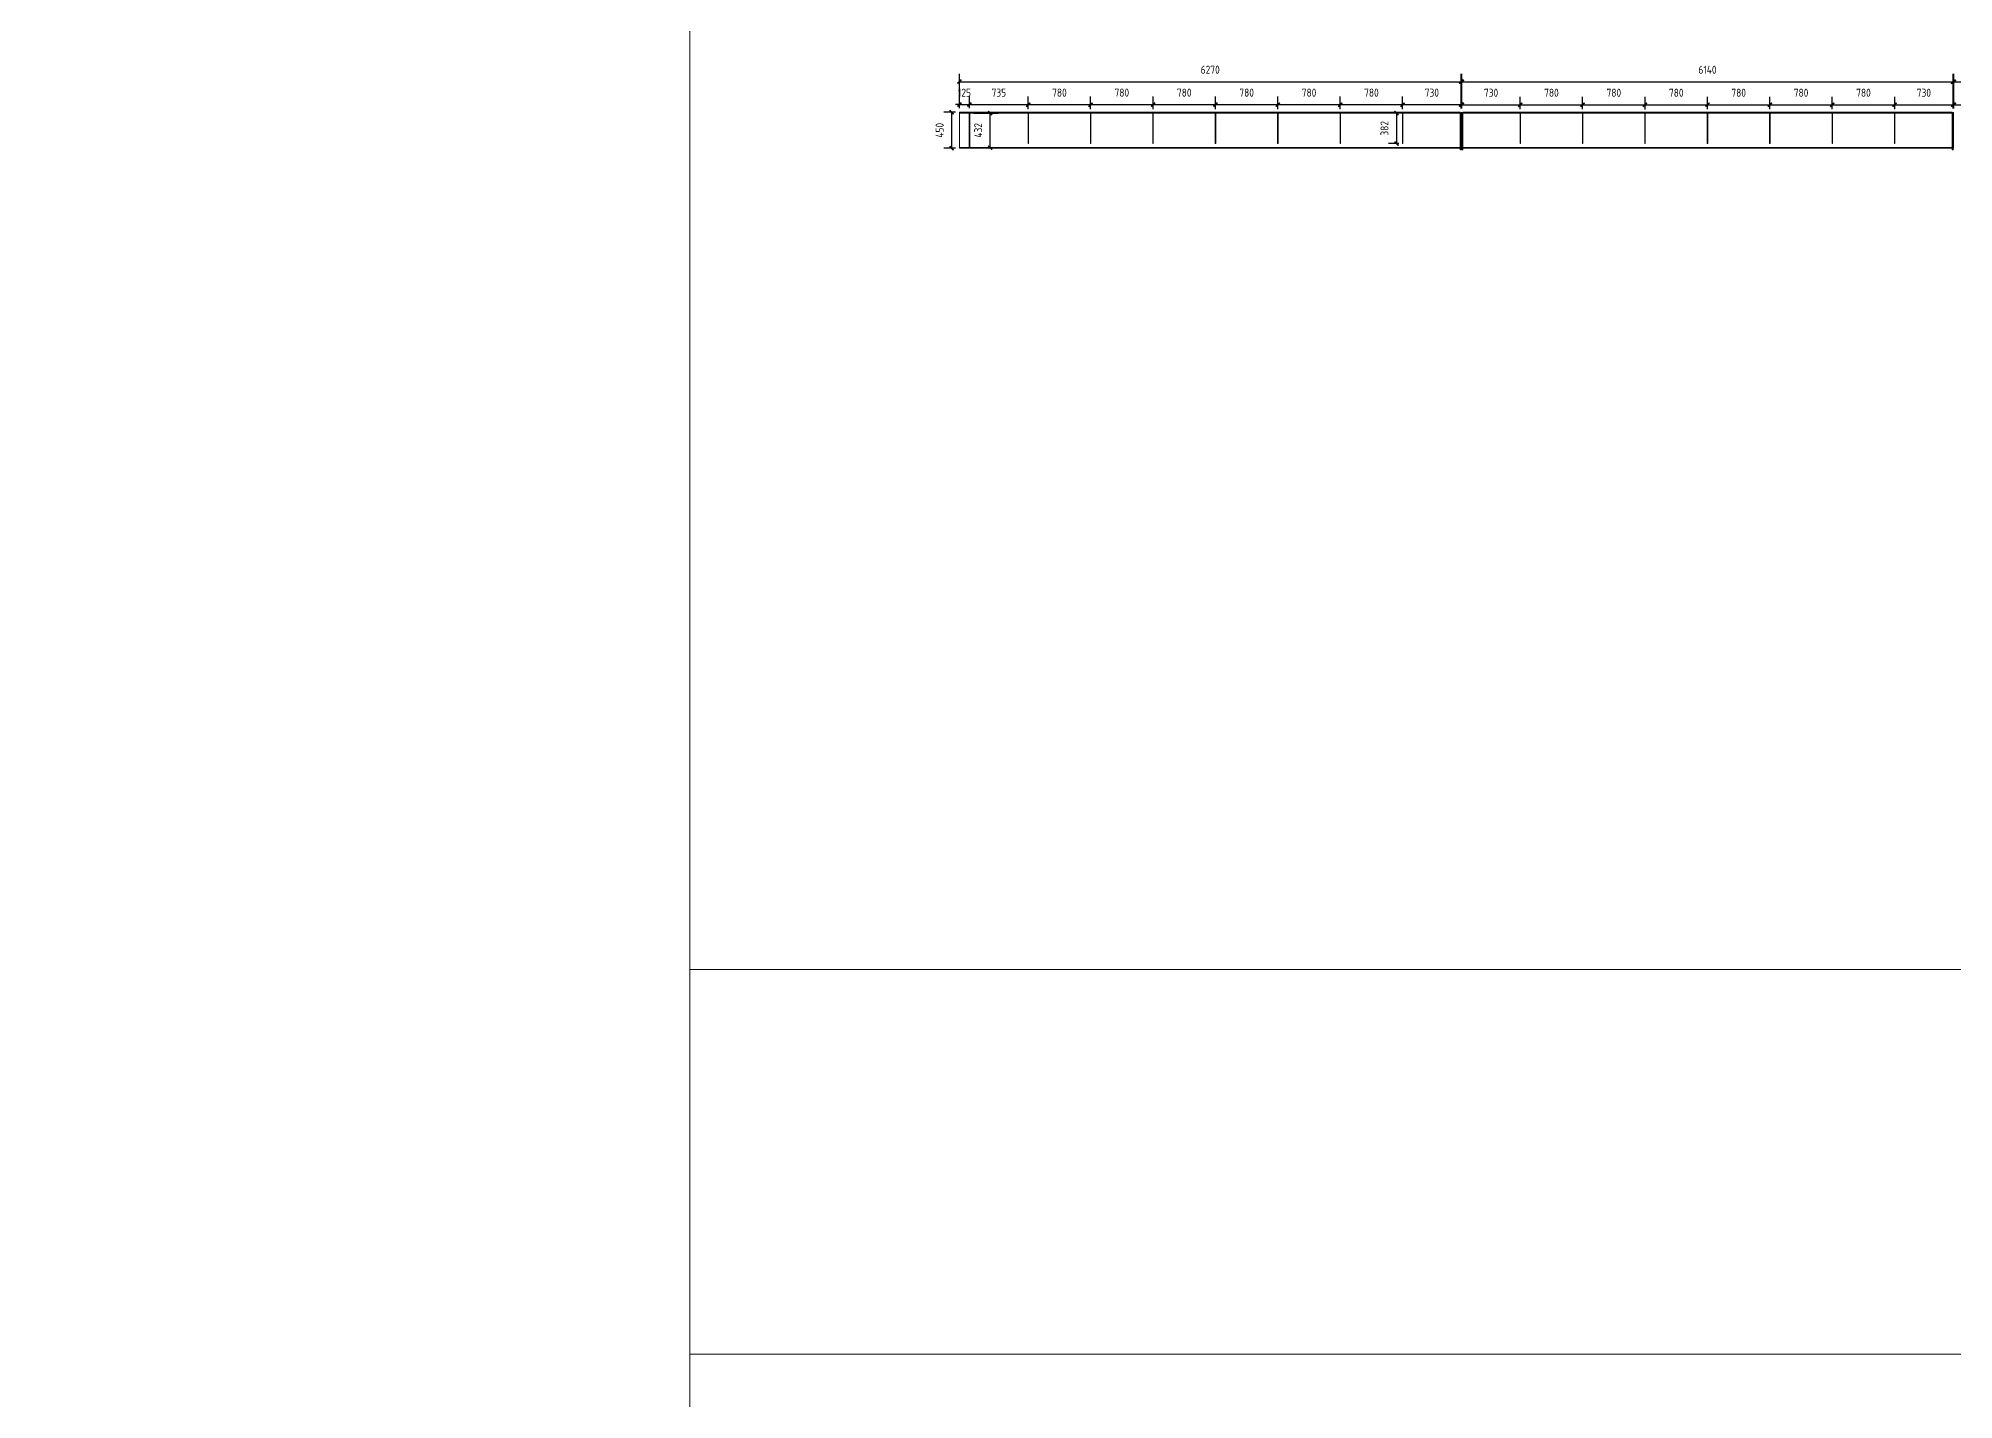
# Model space of a CAD drawing. Extents: x 485428 to 797698, y 56414 to 211814.
# Drawn here: x 557474 to 581416, y 179156 to 196170 of the extents above; entities that cross this region are included whole.
import ezdxf

# ---------------------------------------------------------------- set-up
doc = ezdxf.new("R2010")
doc.units = 0
doc.header["$LTSCALE"] = 1000
doc.header["$MEASUREMENT"] = 0
doc.styles.get("Standard").update_dxf_attribs({"font": 'gbenor.shx', "bigfont": 'gbcbig.shx'})
doc.dimstyles.get("Standard").update_dxf_attribs({"dimscale": 100, "dimtxt": 2, "dimasz": 0.4, "dimexe": 0.5, "dimexo": 1, "dimgap": 0.5, "dimtad": 1, "dimdec": 0, "dimzin": 0, "dimdsep": 46, "dimtxsty": 'Standard', "dimblk": 'ARCHTICK', "dimcen": 0.09, "dimadec": 0, "dimazin": 0, "dimtfac": 1, "dimtdec": 0, "dimtix": 1, "dimtmove": 2, "dimatfit": 3, "dimfxl": 1, "dimtolj": 1, "dimtzin": 0, "dimarcsym": 0})

# ---------------------------------------------------------------- blocks, each defined once
blk = doc.blocks.new('_ArchTick')
at = {"color": 0, "linetype": 'ByBlock', "const_width": 0.4}
blk.add_lwpolyline([(-0.5, -0.5), (0.5, 0.5)], dxfattribs=at)
blk = doc.blocks.new('*D2774')
at = {"color": 3, "lineweight": -2}
for p, q in [((568988, 195296), (568988, 195441)), ((569113, 195296), (569113, 195441)), ((568988, 195341), (568938, 195341)), ((568988, 195341), (569113, 195341)), ((569113, 195341), (569163, 195341))]:
    blk.add_line(p, q, dxfattribs=at)
at = {"layer": 'Defpoints', "color": 0}
for p in [(568988, 195246), (569113, 195341), (569113, 195246)]:
    blk.add_point(p, dxfattribs=at)
at = {"color": 3, "lineweight": -2, "xscale": 50, "yscale": 50, "zscale": 50}
blk.add_blockref('_ArchTick', (568988, 195341), dxfattribs=at)
at = {"color": 3, "lineweight": -2, "xscale": 50, "yscale": 50, "zscale": 50, "rotation": 180}
blk.add_blockref('_ArchTick', (569113, 195341), dxfattribs=at)
at = {"color": 0, "lineweight": 15, "insert": (569051, 195491), "char_height": 100, "attachment_point": 5}
blk.add_mtext('\\A1;125', dxfattribs=at)
blk = doc.blocks.new('*D2775')
at = {"color": 3, "lineweight": -2}
for p, q in [((569113, 195296), (569113, 195441)), ((569848, 195286), (569848, 195441)), ((569113, 195341), (569848, 195341))]:
    blk.add_line(p, q, dxfattribs=at)
at = {"layer": 'Defpoints', "color": 0}
for p in [(569113, 195246), (569848, 195341), (569848, 195236)]:
    blk.add_point(p, dxfattribs=at)
at = {"color": 3, "lineweight": -2, "xscale": 50, "yscale": 50, "zscale": 50, "rotation": 180}
blk.add_blockref('_ArchTick', (569113, 195341), dxfattribs=at)
at = {"color": 3, "lineweight": -2, "xscale": 50, "yscale": 50, "zscale": 50}
blk.add_blockref('_ArchTick', (569848, 195341), dxfattribs=at)
at = {"color": 0, "lineweight": 15, "insert": (569481, 195491), "char_height": 100, "attachment_point": 5}
blk.add_mtext('\\A1;735', dxfattribs=at)
blk = doc.blocks.new('*D2776')
at = {"color": 3, "lineweight": -2}
for p, q in [((569848, 195286), (569848, 195441)), ((570628, 195286), (570628, 195441)), ((569848, 195341), (570628, 195341))]:
    blk.add_line(p, q, dxfattribs=at)
at = {"layer": 'Defpoints', "color": 0}
for p in [(569848, 195236), (570628, 195341), (570628, 195236)]:
    blk.add_point(p, dxfattribs=at)
at = {"color": 3, "lineweight": -2, "xscale": 50, "yscale": 50, "zscale": 50, "rotation": 180}
blk.add_blockref('_ArchTick', (569848, 195341), dxfattribs=at)
at = {"color": 3, "lineweight": -2, "xscale": 50, "yscale": 50, "zscale": 50}
blk.add_blockref('_ArchTick', (570628, 195341), dxfattribs=at)
at = {"color": 0, "lineweight": 15, "insert": (570238, 195491), "char_height": 100, "attachment_point": 5}
blk.add_mtext('\\A1;780', dxfattribs=at)
blk = doc.blocks.new('*D2777')
at = {"color": 3, "lineweight": -2}
for p, q in [((570628, 195286), (570628, 195441)), ((571408, 195286), (571408, 195441)), ((570628, 195341), (571408, 195341))]:
    blk.add_line(p, q, dxfattribs=at)
at = {"layer": 'Defpoints', "color": 0}
for p in [(570628, 195236), (571408, 195341), (571408, 195236)]:
    blk.add_point(p, dxfattribs=at)
at = {"color": 3, "lineweight": -2, "xscale": 50, "yscale": 50, "zscale": 50, "rotation": 180}
blk.add_blockref('_ArchTick', (570628, 195341), dxfattribs=at)
at = {"color": 3, "lineweight": -2, "xscale": 50, "yscale": 50, "zscale": 50}
blk.add_blockref('_ArchTick', (571408, 195341), dxfattribs=at)
at = {"color": 0, "lineweight": 15, "insert": (571018, 195491), "char_height": 100, "attachment_point": 5}
blk.add_mtext('\\A1;780', dxfattribs=at)
blk = doc.blocks.new('*D2778')
at = {"color": 3, "lineweight": -2}
for p, q in [((571408, 195286), (571408, 195441)), ((572188, 195286), (572188, 195441)), ((571408, 195341), (572188, 195341))]:
    blk.add_line(p, q, dxfattribs=at)
at = {"layer": 'Defpoints', "color": 0}
for p in [(571408, 195236), (572188, 195341), (572188, 195236)]:
    blk.add_point(p, dxfattribs=at)
at = {"color": 3, "lineweight": -2, "xscale": 50, "yscale": 50, "zscale": 50, "rotation": 180}
blk.add_blockref('_ArchTick', (571408, 195341), dxfattribs=at)
at = {"color": 3, "lineweight": -2, "xscale": 50, "yscale": 50, "zscale": 50}
blk.add_blockref('_ArchTick', (572188, 195341), dxfattribs=at)
at = {"color": 0, "lineweight": 15, "insert": (571798, 195491), "char_height": 100, "attachment_point": 5}
blk.add_mtext('\\A1;780', dxfattribs=at)
blk = doc.blocks.new('*D2779')
at = {"color": 3, "lineweight": -2}
for p, q in [((572188, 195286), (572188, 195441)), ((572968, 195286), (572968, 195441)), ((572188, 195341), (572968, 195341))]:
    blk.add_line(p, q, dxfattribs=at)
at = {"layer": 'Defpoints', "color": 0}
for p in [(572188, 195236), (572968, 195341), (572968, 195236)]:
    blk.add_point(p, dxfattribs=at)
at = {"color": 3, "lineweight": -2, "xscale": 50, "yscale": 50, "zscale": 50, "rotation": 180}
blk.add_blockref('_ArchTick', (572188, 195341), dxfattribs=at)
at = {"color": 3, "lineweight": -2, "xscale": 50, "yscale": 50, "zscale": 50}
blk.add_blockref('_ArchTick', (572968, 195341), dxfattribs=at)
at = {"color": 0, "lineweight": 15, "insert": (572578, 195491), "char_height": 100, "attachment_point": 5}
blk.add_mtext('\\A1;780', dxfattribs=at)
blk = doc.blocks.new('*D2780')
at = {"color": 3, "lineweight": -2}
for p, q in [((572968, 195286), (572968, 195441)), ((573748, 195286), (573748, 195441)), ((572968, 195341), (573748, 195341))]:
    blk.add_line(p, q, dxfattribs=at)
at = {"layer": 'Defpoints', "color": 0}
for p in [(572968, 195236), (573748, 195341), (573748, 195236)]:
    blk.add_point(p, dxfattribs=at)
at = {"color": 3, "lineweight": -2, "xscale": 50, "yscale": 50, "zscale": 50, "rotation": 180}
blk.add_blockref('_ArchTick', (572968, 195341), dxfattribs=at)
at = {"color": 3, "lineweight": -2, "xscale": 50, "yscale": 50, "zscale": 50}
blk.add_blockref('_ArchTick', (573748, 195341), dxfattribs=at)
at = {"color": 0, "lineweight": 15, "insert": (573358, 195491), "char_height": 100, "attachment_point": 5}
blk.add_mtext('\\A1;780', dxfattribs=at)
blk = doc.blocks.new('*D2781')
at = {"color": 3, "lineweight": -2}
for p, q in [((573748, 195286), (573748, 195441)), ((574528, 195286), (574528, 195441)), ((573748, 195341), (574528, 195341))]:
    blk.add_line(p, q, dxfattribs=at)
at = {"layer": 'Defpoints', "color": 0}
for p in [(573748, 195236), (574528, 195341), (574528, 195236)]:
    blk.add_point(p, dxfattribs=at)
at = {"color": 3, "lineweight": -2, "xscale": 50, "yscale": 50, "zscale": 50, "rotation": 180}
blk.add_blockref('_ArchTick', (573748, 195341), dxfattribs=at)
at = {"color": 3, "lineweight": -2, "xscale": 50, "yscale": 50, "zscale": 50}
blk.add_blockref('_ArchTick', (574528, 195341), dxfattribs=at)
at = {"color": 0, "lineweight": 15, "insert": (574138, 195491), "char_height": 100, "attachment_point": 5}
blk.add_mtext('\\A1;780', dxfattribs=at)
blk = doc.blocks.new('*D2782')
at = {"color": 3, "lineweight": -2}
for p, q in [((574528, 195286), (574528, 195441)), ((575258, 195291), (575258, 195441)), ((574528, 195341), (575258, 195341))]:
    blk.add_line(p, q, dxfattribs=at)
at = {"layer": 'Defpoints', "color": 0}
for p in [(574528, 195236), (575258, 195341), (575258, 195241)]:
    blk.add_point(p, dxfattribs=at)
at = {"color": 3, "lineweight": -2, "xscale": 50, "yscale": 50, "zscale": 50, "rotation": 180}
blk.add_blockref('_ArchTick', (574528, 195341), dxfattribs=at)
at = {"color": 3, "lineweight": -2, "xscale": 50, "yscale": 50, "zscale": 50}
blk.add_blockref('_ArchTick', (575258, 195341), dxfattribs=at)
at = {"color": 0, "lineweight": 15, "insert": (574893, 195491), "char_height": 100, "attachment_point": 5}
blk.add_mtext('\\A1;730', dxfattribs=at)
blk = doc.blocks.new('*D2771')
at = {"color": 3, "lineweight": -2}
for p, q in [((568938, 195246), (568791, 195246)), ((568891, 194796), (568891, 195246)), ((568938, 194796), (568791, 194796))]:
    blk.add_line(p, q, dxfattribs=at)
at = {"layer": 'Defpoints', "color": 0}
for p in [(568891, 195246), (568988, 195246), (568988, 194796)]:
    blk.add_point(p, dxfattribs=at)
at = {"color": 3, "lineweight": -2, "xscale": 50, "yscale": 50, "zscale": 50}
for p, rotation in [((568891, 195246), 90), ((568891, 194796), 270)]:
    blk.add_blockref('_ArchTick', p, dxfattribs=dict(at, rotation=rotation))
at = {"color": 0, "lineweight": 15, "insert": (568741, 195021), "char_height": 100, "attachment_point": 5, "rotation": 90}
blk.add_mtext('\\A1;450', dxfattribs=at)
blk = doc.blocks.new('*D2772')
at = {"color": 3, "lineweight": -2}
for p, q in [((574481, 195236), (574351, 195236)), ((574451, 195236), (574451, 194854)), ((574481, 194854), (574351, 194854))]:
    blk.add_line(p, q, dxfattribs=at)
at = {"layer": 'Defpoints', "color": 0}
for p in [(574531, 195236), (574451, 194854), (574531, 194854)]:
    blk.add_point(p, dxfattribs=at)
at = {"color": 3, "lineweight": -2, "xscale": 50, "yscale": 50, "zscale": 50}
for p, rotation in [((574451, 195236), 90), ((574451, 194854), 270)]:
    blk.add_blockref('_ArchTick', p, dxfattribs=dict(at, rotation=rotation))
at = {"color": 0, "lineweight": 15, "insert": (574301, 195045), "char_height": 100, "attachment_point": 5, "rotation": 90}
blk.add_mtext('\\A1;382', dxfattribs=at)
blk = doc.blocks.new('*D2752')
at = {"color": 3, "lineweight": -2}
for p, q in [((568988, 195296), (568988, 195728)), ((568988, 195628), (575258, 195628)), ((575258, 195291), (575258, 195728))]:
    blk.add_line(p, q, dxfattribs=at)
at = {"layer": 'Defpoints', "color": 0}
for p in [(575258, 195628), (568988, 195246), (575258, 195241)]:
    blk.add_point(p, dxfattribs=at)
at = {"color": 3, "lineweight": -2, "xscale": 50, "yscale": 50, "zscale": 50, "rotation": 180}
blk.add_blockref('_ArchTick', (568988, 195628), dxfattribs=at)
at = {"color": 3, "lineweight": -2, "xscale": 50, "yscale": 50, "zscale": 50}
blk.add_blockref('_ArchTick', (575258, 195628), dxfattribs=at)
at = {"color": 0, "lineweight": 15, "insert": (572123, 195778), "char_height": 100, "attachment_point": 5}
blk.add_mtext('\\A1;6270', dxfattribs=at)
blk = doc.blocks.new('*D2773')
at = {"color": 3, "lineweight": -2}
for p, q in [((569168, 195236), (569472, 195236)), ((569372, 194804), (569372, 195236)), ((569168, 194804), (569472, 194804))]:
    blk.add_line(p, q, dxfattribs=at)
at = {"layer": 'Defpoints', "color": 0}
for p in [(569118, 195236), (569372, 195236), (569118, 194804)]:
    blk.add_point(p, dxfattribs=at)
at = {"color": 3, "lineweight": -2, "xscale": 50, "yscale": 50, "zscale": 50}
for p, rotation in [((569372, 195236), 90), ((569372, 194804), 270)]:
    blk.add_blockref('_ArchTick', p, dxfattribs=dict(at, rotation=rotation))
at = {"color": 0, "lineweight": 15, "insert": (569222, 195020), "char_height": 100, "attachment_point": 5, "rotation": 90}
blk.add_mtext('\\A1;432', dxfattribs=at)
blk = doc.blocks.new('*D2753')
at = {"color": 3, "lineweight": -2}
for p, q in [((575268, 195291), (575268, 195727)), ((575268, 195627), (581408, 195627)), ((581408, 195291), (581408, 195727))]:
    blk.add_line(p, q, dxfattribs=at)
at = {"layer": 'Defpoints', "color": 0}
for p in [(581408, 195627), (575268, 195241), (581408, 195241)]:
    blk.add_point(p, dxfattribs=at)
at = {"color": 3, "lineweight": -2, "xscale": 50, "yscale": 50, "zscale": 50, "rotation": 180}
blk.add_blockref('_ArchTick', (575268, 195627), dxfattribs=at)
at = {"color": 3, "lineweight": -2, "xscale": 50, "yscale": 50, "zscale": 50}
blk.add_blockref('_ArchTick', (581408, 195627), dxfattribs=at)
at = {"color": 0, "lineweight": 15, "insert": (578338, 195777), "char_height": 100, "attachment_point": 5}
blk.add_mtext('\\A1;6140', dxfattribs=at)
blk = doc.blocks.new('*D2758')
at = {"color": 3, "lineweight": -2}
for p, q in [((575268, 195291), (575268, 195440)), ((575998, 195286), (575998, 195440)), ((575268, 195340), (575998, 195340))]:
    blk.add_line(p, q, dxfattribs=at)
at = {"layer": 'Defpoints', "color": 0}
for p in [(575268, 195241), (575998, 195340), (575998, 195236)]:
    blk.add_point(p, dxfattribs=at)
at = {"color": 3, "lineweight": -2, "xscale": 50, "yscale": 50, "zscale": 50, "rotation": 180}
blk.add_blockref('_ArchTick', (575268, 195340), dxfattribs=at)
at = {"color": 3, "lineweight": -2, "xscale": 50, "yscale": 50, "zscale": 50}
blk.add_blockref('_ArchTick', (575998, 195340), dxfattribs=at)
at = {"color": 0, "lineweight": 15, "insert": (575633, 195490), "char_height": 100, "attachment_point": 5}
blk.add_mtext('\\A1;730', dxfattribs=at)
blk = doc.blocks.new('*D2759')
at = {"color": 3, "lineweight": -2}
for p, q in [((575998, 195286), (575998, 195440)), ((576778, 195286), (576778, 195440)), ((575998, 195340), (576778, 195340))]:
    blk.add_line(p, q, dxfattribs=at)
at = {"layer": 'Defpoints', "color": 0}
for p in [(575998, 195236), (576778, 195340), (576778, 195236)]:
    blk.add_point(p, dxfattribs=at)
at = {"color": 3, "lineweight": -2, "xscale": 50, "yscale": 50, "zscale": 50, "rotation": 180}
blk.add_blockref('_ArchTick', (575998, 195340), dxfattribs=at)
at = {"color": 3, "lineweight": -2, "xscale": 50, "yscale": 50, "zscale": 50}
blk.add_blockref('_ArchTick', (576778, 195340), dxfattribs=at)
at = {"color": 0, "lineweight": 15, "insert": (576388, 195490), "char_height": 100, "attachment_point": 5}
blk.add_mtext('\\A1;780', dxfattribs=at)
blk = doc.blocks.new('*D2760')
at = {"color": 3, "lineweight": -2}
for p, q in [((576778, 195286), (576778, 195440)), ((577558, 195279), (577558, 195440)), ((576778, 195340), (577558, 195340))]:
    blk.add_line(p, q, dxfattribs=at)
at = {"layer": 'Defpoints', "color": 0}
for p in [(576778, 195236), (577558, 195340), (577558, 195229)]:
    blk.add_point(p, dxfattribs=at)
at = {"color": 3, "lineweight": -2, "xscale": 50, "yscale": 50, "zscale": 50, "rotation": 180}
blk.add_blockref('_ArchTick', (576778, 195340), dxfattribs=at)
at = {"color": 3, "lineweight": -2, "xscale": 50, "yscale": 50, "zscale": 50}
blk.add_blockref('_ArchTick', (577558, 195340), dxfattribs=at)
at = {"color": 0, "lineweight": 15, "insert": (577168, 195490), "char_height": 100, "attachment_point": 5}
blk.add_mtext('\\A1;780', dxfattribs=at)
blk = doc.blocks.new('*D2761')
at = {"color": 3, "lineweight": -2}
for p, q in [((577558, 195279), (577558, 195440)), ((578338, 195286), (578338, 195440)), ((577558, 195340), (578338, 195340))]:
    blk.add_line(p, q, dxfattribs=at)
at = {"layer": 'Defpoints', "color": 0}
for p in [(577558, 195229), (578338, 195340), (578338, 195236)]:
    blk.add_point(p, dxfattribs=at)
at = {"color": 3, "lineweight": -2, "xscale": 50, "yscale": 50, "zscale": 50, "rotation": 180}
blk.add_blockref('_ArchTick', (577558, 195340), dxfattribs=at)
at = {"color": 3, "lineweight": -2, "xscale": 50, "yscale": 50, "zscale": 50}
blk.add_blockref('_ArchTick', (578338, 195340), dxfattribs=at)
at = {"color": 0, "lineweight": 15, "insert": (577948, 195490), "char_height": 100, "attachment_point": 5}
blk.add_mtext('\\A1;780', dxfattribs=at)
blk = doc.blocks.new('*D2762')
at = {"color": 3, "lineweight": -2}
for p, q in [((578338, 195286), (578338, 195440)), ((579118, 195286), (579118, 195440)), ((578338, 195340), (579118, 195340))]:
    blk.add_line(p, q, dxfattribs=at)
at = {"layer": 'Defpoints', "color": 0}
for p in [(578338, 195236), (579118, 195340), (579118, 195236)]:
    blk.add_point(p, dxfattribs=at)
at = {"color": 3, "lineweight": -2, "xscale": 50, "yscale": 50, "zscale": 50, "rotation": 180}
blk.add_blockref('_ArchTick', (578338, 195340), dxfattribs=at)
at = {"color": 3, "lineweight": -2, "xscale": 50, "yscale": 50, "zscale": 50}
blk.add_blockref('_ArchTick', (579118, 195340), dxfattribs=at)
at = {"color": 0, "lineweight": 15, "insert": (578728, 195490), "char_height": 100, "attachment_point": 5}
blk.add_mtext('\\A1;780', dxfattribs=at)
blk = doc.blocks.new('*D2763')
at = {"color": 3, "lineweight": -2}
for p, q in [((579118, 195286), (579118, 195440)), ((579898, 195286), (579898, 195440)), ((579118, 195340), (579898, 195340))]:
    blk.add_line(p, q, dxfattribs=at)
at = {"layer": 'Defpoints', "color": 0}
for p in [(579118, 195236), (579898, 195340), (579898, 195236)]:
    blk.add_point(p, dxfattribs=at)
at = {"color": 3, "lineweight": -2, "xscale": 50, "yscale": 50, "zscale": 50, "rotation": 180}
blk.add_blockref('_ArchTick', (579118, 195340), dxfattribs=at)
at = {"color": 3, "lineweight": -2, "xscale": 50, "yscale": 50, "zscale": 50}
blk.add_blockref('_ArchTick', (579898, 195340), dxfattribs=at)
at = {"color": 0, "lineweight": 15, "insert": (579508, 195490), "char_height": 100, "attachment_point": 5}
blk.add_mtext('\\A1;780', dxfattribs=at)
blk = doc.blocks.new('*D2764')
at = {"color": 3, "lineweight": -2}
for p, q in [((579898, 195286), (579898, 195440)), ((580678, 195286), (580678, 195440)), ((579898, 195340), (580678, 195340))]:
    blk.add_line(p, q, dxfattribs=at)
at = {"layer": 'Defpoints', "color": 0}
for p in [(579898, 195236), (580678, 195340), (580678, 195236)]:
    blk.add_point(p, dxfattribs=at)
at = {"color": 3, "lineweight": -2, "xscale": 50, "yscale": 50, "zscale": 50, "rotation": 180}
blk.add_blockref('_ArchTick', (579898, 195340), dxfattribs=at)
at = {"color": 3, "lineweight": -2, "xscale": 50, "yscale": 50, "zscale": 50}
blk.add_blockref('_ArchTick', (580678, 195340), dxfattribs=at)
at = {"color": 0, "lineweight": 15, "insert": (580288, 195490), "char_height": 100, "attachment_point": 5}
blk.add_mtext('\\A1;780', dxfattribs=at)
blk = doc.blocks.new('*D2765')
at = {"color": 3, "lineweight": -2}
for p, q in [((580678, 195286), (580678, 195440)), ((581408, 195291), (581408, 195440)), ((580678, 195340), (581408, 195340))]:
    blk.add_line(p, q, dxfattribs=at)
at = {"layer": 'Defpoints', "color": 0}
for p in [(580678, 195236), (581408, 195340), (581408, 195241)]:
    blk.add_point(p, dxfattribs=at)
at = {"color": 3, "lineweight": -2, "xscale": 50, "yscale": 50, "zscale": 50, "rotation": 180}
blk.add_blockref('_ArchTick', (580678, 195340), dxfattribs=at)
at = {"color": 3, "lineweight": -2, "xscale": 50, "yscale": 50, "zscale": 50}
blk.add_blockref('_ArchTick', (581408, 195340), dxfattribs=at)
at = {"color": 0, "lineweight": 15, "insert": (581043, 195490), "char_height": 100, "attachment_point": 5}
blk.add_mtext('\\A1;730', dxfattribs=at)
blk = doc.blocks.new('*D2751')
at = {"color": 3, "lineweight": -2}
for p, q in [((581418, 195291), (581418, 195727)), ((581418, 195627), (587558, 195627)), ((587558, 195291), (587558, 195727))]:
    blk.add_line(p, q, dxfattribs=at)
at = {"layer": 'Defpoints', "color": 0}
for p in [(587558, 195627), (581418, 195241), (587558, 195241)]:
    blk.add_point(p, dxfattribs=at)
at = {"color": 3, "lineweight": -2, "xscale": 50, "yscale": 50, "zscale": 50, "rotation": 180}
blk.add_blockref('_ArchTick', (581418, 195627), dxfattribs=at)
at = {"color": 3, "lineweight": -2, "xscale": 50, "yscale": 50, "zscale": 50}
blk.add_blockref('_ArchTick', (587558, 195627), dxfattribs=at)
at = {"color": 0, "lineweight": 15, "insert": (584488, 195777), "char_height": 100, "attachment_point": 5}
blk.add_mtext('\\A1;6140', dxfattribs=at)
blk = doc.blocks.new('*D2766')
at = {"color": 3, "lineweight": -2}
for p, q in [((581418, 195291), (581418, 195440)), ((582148, 195286), (582148, 195440)), ((581418, 195340), (582148, 195340))]:
    blk.add_line(p, q, dxfattribs=at)
at = {"layer": 'Defpoints', "color": 0}
for p in [(581418, 195241), (582148, 195340), (582148, 195236)]:
    blk.add_point(p, dxfattribs=at)
at = {"color": 3, "lineweight": -2, "xscale": 50, "yscale": 50, "zscale": 50, "rotation": 180}
blk.add_blockref('_ArchTick', (581418, 195340), dxfattribs=at)
at = {"color": 3, "lineweight": -2, "xscale": 50, "yscale": 50, "zscale": 50}
blk.add_blockref('_ArchTick', (582148, 195340), dxfattribs=at)
at = {"color": 0, "lineweight": 15, "insert": (581783, 195490), "char_height": 100, "attachment_point": 5}
blk.add_mtext('\\A1;730', dxfattribs=at)

msp = doc.modelspace()

# ---------------------------------------------------------------- linework, layer by layer
at = {"lineweight": 15}
for p, q in [((568988.2, 195245.6), (575246.2, 195245.6)), ((568988.2, 194795.6), (568988.2, 195245.6)), ((568988.2, 195235.6), (575246.2, 195235.6)), ((569108.2, 194803.6), (569108.2, 195235.6)), ((569118.2, 194803.6), (569118.2, 195235.6)), ((569845.2, 194853.6), (569845.2, 195235.6)), ((569851.2, 194853.6), (569851.2, 195235.6)), ((570625.2, 194853.6), (570625.2, 195235.6)), ((570631.2, 194853.6), (570631.2, 195235.6)), ((571405.2, 194853.6), (571405.2, 195235.6)), ((571411.2, 194853.6), (571411.2, 195235.6)), ((572185.2, 194853.6), (572185.2, 195235.6)), ((572191.2, 194853.6), (572191.2, 195235.6)), ((572965.2, 194853.6), (572965.2, 195235.6)), ((572971.2, 194853.6), (572971.2, 195235.6)), ((573745.2, 194853.6), (573745.2, 195235.6)), ((573751.2, 194853.6), (573751.2, 195235.6)), ((574525.2, 194853.6), (574525.2, 195235.6)), ((574531.2, 194853.6), (574531.2, 195235.6)), ((575246.2, 195245.6), (575246.2, 194775.6)), ((575246.2, 195240.6), (575258.2, 195240.6)), ((575258.2, 195240.6), (575258.2, 194775.6)), ((575263.2, 195245.6), (575263.2, 194795.6)), ((575280.2, 195240.6), (575268.2, 195240.6)), ((575268.2, 195240.6), (575268.2, 194775.6)), ((581396.2, 195245.6), (575280.2, 195245.6)), ((575280.2, 195245.6), (575280.2, 194775.6)), ((581396.2, 195235.6), (575280.2, 195235.6)), ((575995.2, 194853.6), (575995.2, 195235.6)), ((576001.2, 194853.6), (576001.2, 195235.6)), ((576775.2, 194853.6), (576775.2, 195235.6)), ((576781.2, 194853.6), (576781.2, 195235.6)), ((577555.2, 194853.6), (577555.2, 195235.6)), ((577561.2, 194853.6), (577561.2, 195235.6)), ((578335.2, 194853.6), (578335.2, 195235.6)), ((578341.2, 194853.6), (578341.2, 195235.6)), ((579115.2, 194853.6), (579115.2, 195235.6)), ((579121.2, 194853.6), (579121.2, 195235.6)), ((579895.2, 194853.6), (579895.2, 195235.6)), ((579901.2, 194853.6), (579901.2, 195235.6)), ((580675.2, 194853.6), (580675.2, 195235.6)), ((580681.2, 194853.6), (580681.2, 195235.6)), ((581396.2, 195245.6), (581396.2, 194775.6)), ((581396.2, 195240.6), (581408.2, 195240.6)), ((581408.2, 195240.6), (581408.2, 194795.6)), ((581408.2, 195240.6), (581408.2, 194775.6)), ((581413.2, 195245.6), (581413.2, 194795.6)), ((575246.2, 194803.6), (568988.2, 194803.6)), ((575246.2, 194795.6), (568988.2, 194795.6)), ((569845.2, 194853.6), (569851.2, 194853.6)), ((570625.2, 194853.6), (570631.2, 194853.6)), ((571405.2, 194853.6), (571411.2, 194853.6)), ((572185.2, 194853.6), (572191.2, 194853.6)), ((572965.2, 194853.6), (572971.2, 194853.6)), ((573745.2, 194853.6), (573751.2, 194853.6)), ((574525.2, 194853.6), (574531.2, 194853.6)), ((575246.2, 194775.6), (575258.2, 194775.6)), ((575280.2, 194775.6), (575268.2, 194775.6)), ((575280.2, 194803.6), (581396.2, 194803.6)), ((575280.2, 194795.6), (581396.2, 194795.6)), ((575995.2, 194853.6), (576001.2, 194853.6)), ((576775.2, 194853.6), (576781.2, 194853.6)), ((577555.2, 194853.6), (577561.2, 194853.6)), ((578335.2, 194853.6), (578341.2, 194853.6)), ((579115.2, 194853.6), (579121.2, 194853.6)), ((579895.2, 194853.6), (579901.2, 194853.6)), ((580675.2, 194853.6), (580681.2, 194853.6)), ((581396.2, 194775.6), (581408.2, 194775.6))]:
    msp.add_line(p, q, dxfattribs=at)
at = {"color": 1, "lineweight": 15}
for p, q in [((569113.2, 194795.6), (569113.2, 195245.6)), ((569848.2, 194853.6), (569848.2, 195235.6)), ((570628.2, 194853.6), (570628.2, 195235.6)), ((571408.2, 194853.6), (571408.2, 195235.6)), ((572188.2, 194853.6), (572188.2, 195235.6)), ((572968.2, 194853.6), (572968.2, 195235.6)), ((573748.2, 194853.6), (573748.2, 195235.6)), ((574528.2, 194853.6), (574528.2, 195235.6)), ((575998.2, 195235.6), (575998.2, 194853.6)), ((576778.2, 195235.6), (576778.2, 194853.6)), ((577558.2, 195235.6), (577558.2, 194853.6)), ((578338.2, 195235.6), (578338.2, 194853.6)), ((579118.2, 195235.6), (579118.2, 194853.6)), ((579898.2, 195235.6), (579898.2, 194853.6)), ((580678.2, 195235.6), (580678.2, 194853.6))]:
    msp.add_line(p, q, dxfattribs=at)
at = {"lineweight": 15}
for points in [[(485428.1, 211814.2), (565618.1, 211814.2), (565618.1, 155114.2), (485428.1, 155114.2)], [(565618.1, 211814.2), (609969.2, 211814.2), (609969.2, 184531.8), (565618.1, 184531.8)], [(565618.1, 184531.8), (609969.2, 184531.8), (609969.2, 179723.3), (565618.1, 179723.3)]]:
    msp.add_lwpolyline(points, close=True, dxfattribs=at)

# ---------------------------------------------------------------- dimensions: what is measured, and where the dimension line sits
for base, p1, p2, picture, middle in [((575258.2, 195627.9), (568988.2, 195245.6), (575258.2, 195240.6), '*D2752', (572123.2, 195777.9)), ((581408.2, 195627.2), (575268.2, 195240.6), (581408.2, 195240.6), '*D2753', (578338.2, 195777.2)), ((587558.2, 195627.2), (581418.2, 195240.6), (587558.2, 195240.6), '*D2751', (584488.2, 195777.2)), ((569113.2, 195341.1), (568988.2, 195245.6), (569113.2, 195245.6), '*D2774', (569050.7, 195491.1)), ((569848.2, 195341.1), (569113.2, 195245.6), (569848.2, 195235.6), '*D2775', (569480.7, 195491.1)), ((570628.2, 195341.1), (569848.2, 195235.6), (570628.2, 195235.6), '*D2776', (570238.2, 195491.1)), ((571408.2, 195341.1), (570628.2, 195235.6), (571408.2, 195235.6), '*D2777', (571018.2, 195491.1)), ((572188.2, 195341.1), (571408.2, 195235.6), (572188.2, 195235.6), '*D2778', (571798.2, 195491.1)), ((572968.2, 195341.1), (572188.2, 195235.6), (572968.2, 195235.6), '*D2779', (572578.2, 195491.1)), ((573748.2, 195341.1), (572968.2, 195235.6), (573748.2, 195235.6), '*D2780', (573358.2, 195491.1)), ((574528.2, 195341.1), (573748.2, 195235.6), (574528.2, 195235.6), '*D2781', (574138.2, 195491.1)), ((575258.2, 195341.1), (574528.2, 195235.6), (575258.2, 195240.6), '*D2782', (574893.2, 195491.1)), ((575998.2, 195340.4), (575268.2, 195240.6), (575998.2, 195235.6), '*D2758', (575633.2, 195490.4)), ((576778.2, 195340.4), (575998.2, 195235.6), (576778.2, 195235.6), '*D2759', (576388.2, 195490.4)), ((577558.2, 195340.4), (576778.2, 195235.6), (577558.2, 195229.1), '*D2760', (577168.2, 195490.4)), ((578338.2, 195340.4), (577558.2, 195229.1), (578338.2, 195235.6), '*D2761', (577948.2, 195490.4)), ((579118.2, 195340.4), (578338.2, 195235.6), (579118.2, 195235.6), '*D2762', (578728.2, 195490.4)), ((579898.2, 195340.4), (579118.2, 195235.6), (579898.2, 195235.6), '*D2763', (579508.2, 195490.4)), ((580678.2, 195340.4), (579898.2, 195235.6), (580678.2, 195235.6), '*D2764', (580288.2, 195490.4)), ((581408.2, 195340.4), (580678.2, 195235.6), (581408.2, 195240.6), '*D2765', (581043.2, 195490.4)), ((582148.2, 195340.4), (581418.2, 195240.6), (582148.2, 195235.6), '*D2766', (581783.2, 195490.4))]:
    dim = msp.add_linear_dim(base=base, p1=p1, p2=p2, dimstyle='Standard', override={"dimtxt": 1, "dimasz": 0.5, "dimexe": 1, "dimexo": 0.5, "dimgap": 1, "dimclrd": 3, "dimclre": 3}, dxfattribs=at)
    dim.commit()
    dim.dimension.update_dxf_attribs({"geometry": picture, "text_midpoint": middle})
for p1, p2, distance, picture, middle in [((568988.2, 194795.6), (568988.2, 195245.6), 97.5, '*D2771', (568740.7, 195020.6)), ((569118.2, 194803.6), (569118.2, 195235.6), -253.7, '*D2773', (569222, 195019.6))]:
    dim = msp.add_aligned_dim(p1=p1, p2=p2, distance=distance, dimstyle='Standard', override={"dimtxt": 1, "dimasz": 0.5, "dimexe": 1, "dimexo": 0.5, "dimgap": 1, "dimclrd": 3, "dimclre": 3}, dxfattribs=at)
    dim.commit()
    dim.dimension.update_dxf_attribs({"geometry": picture, "text_midpoint": middle})
dim = msp.add_linear_dim(base=(574451.1, 194853.6), p1=(574531.2, 195235.6), p2=(574531.2, 194853.6), angle=90, dimstyle='Standard', override={"dimtxt": 1, "dimasz": 0.5, "dimexe": 1, "dimexo": 0.5, "dimgap": 1, "dimclrd": 3, "dimclre": 3}, dxfattribs=at)
dim.commit()
dim.dimension.update_dxf_attribs({"geometry": '*D2772', "text_midpoint": (574301.1, 195044.6)})

doc.saveas('drawing.dxf')
